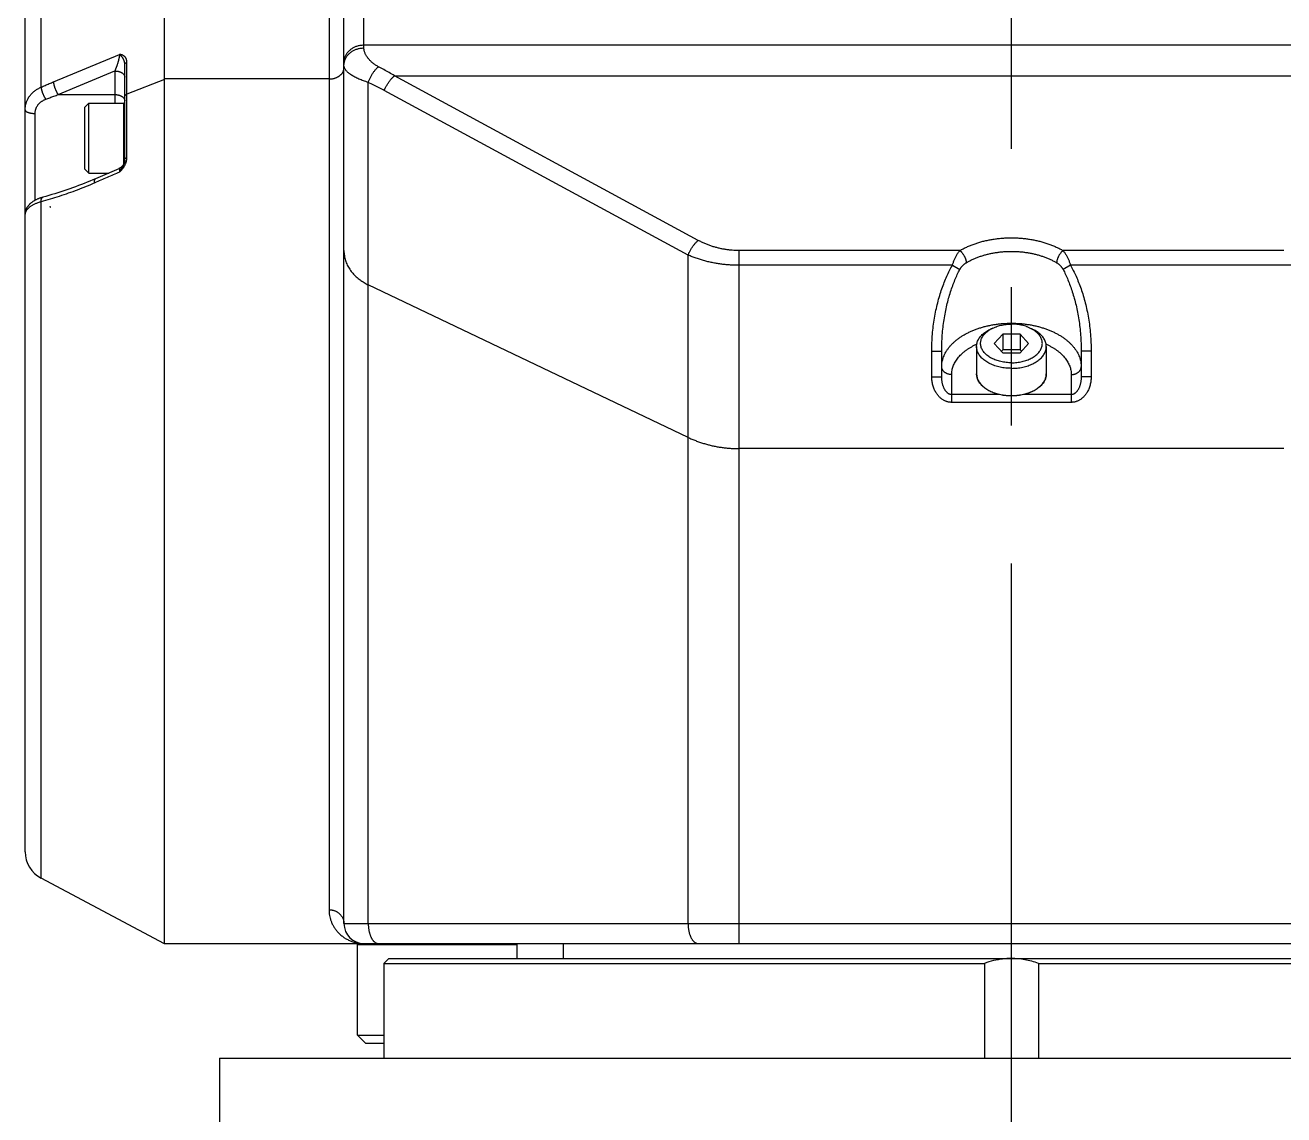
# Model space of a CAD drawing. Extents: x 0 to 3364, y 0 to 2376.
# Drawn here: x 2313.3 to 2439.7, y 1121.1 to 1230.5 of the extents above; entities that cross this region are included whole.
import ezdxf

# ---------------------------------------------------------------- set-up
doc = ezdxf.new("R2010")
doc.units = 0
doc.header["$LTSCALE"] = 185.02
doc.linetypes.add('CENTER', pattern=[0.6, 0.375, -0.075, 0.075, -0.075])
doc.layers.get('0').update_dxf_attribs({"linetype": 'CONTINUOUS'})
doc.layers.add('DEFAULT_1', color=7, linetype='CENTER')

msp = doc.modelspace()

# ---------------------------------------------------------------- linework, layer by layer
for p, q in [((2327.3439, 1138.2663), (2327.3439, 1318.3014)), ((2313.3439, 1147.5128), (2313.3439, 1309.0198)), ((2314.9355, 1224.2545), (2314.9355, 1294.8141)), ((2345.3439, 1140.3014), (2345.3439, 1240.3014)), ((2347.3439, 1228.1983), (2347.3439, 1240.3554)), ((2343.8439, 1239.198), (2343.8439, 1141.6995)), ((2347.3439, 1228.5001), (2477.3439, 1228.5001)), ((2316.1835, 1224.7928), (2322.8134, 1227.5522)), ((2323.5562, 1217.2084), (2323.5562, 1226.7798)), ((2316.653, 1223.5186), (2322.3439, 1225.8872)), ((2322.3439, 1225.8872), (2322.3439, 1222.6457)), ((2323.3439, 1216.9954), (2323.3439, 1226.5199)), ((2327.3439, 1225.0475), (2323.5562, 1223.566)), ((2343.8439, 1225.0827), (2327.3439, 1225.0827)), ((2347.7837, 1140.3014), (2347.7837, 1224.7435)), ((2380.9074, 1208.8872), (2350.4176, 1225.4104)), ((2350.4176, 1225.4104), (2474.2702, 1225.4104)), ((2316.653, 1223.5186), (2322.3439, 1223.5186)), ((2379.8833, 1207.4073), (2349.3936, 1223.9305)), ((2319.3439, 1222.2457), (2319.7439, 1222.6457)), ((2319.3439, 1216.0457), (2319.3439, 1222.2457)), ((2319.7439, 1215.6457), (2319.7439, 1222.6457)), ((2319.7439, 1222.6457), (2323.2439, 1222.6457)), ((2323.2439, 1216.5621), (2323.2439, 1222.6457)), ((2314.3439, 1212.909), (2314.3439, 1221.6239)), ((2319.3439, 1216.0457), (2319.7439, 1215.6457)), ((2319.7439, 1215.6457), (2321.7365, 1215.6457)), ((2322.7407, 1216.0799), (2320.3968, 1215.0658)), ((2314.9355, 1144.8639), (2314.9355, 1212.7562)), ((2315.8439, 1212.2142), (2315.8439, 1212.2852)), ((2315.8944, 1212.2315), (2315.8439, 1212.2315)), ((2407.162, 1207.8614), (2385.0037, 1207.8614)), ((2385.0037, 1138.3014), (2385.0037, 1207.8614)), ((2439.6841, 1207.8614), (2417.5259, 1207.8614)), ((2379.8833, 1140.3014), (2379.8833, 1207.4073)), ((2406.4205, 1206.3815), (2385.0038, 1206.3815)), ((2406.4205, 1206.3815), (2407.1609, 1205.9617)), ((2418.2674, 1206.3815), (2417.527, 1205.9617)), ((2439.6841, 1206.3815), (2418.2674, 1206.3815)), ((2379.8833, 1189.1096), (2347.7837, 1204.4177)), ((2410.4839, 1200.0869), (2410.2439, 1199.9744)), ((2411.4839, 1199.4681), (2410.6239, 1198.5376)), ((2413.2039, 1199.4681), (2411.4839, 1199.4681)), ((2411.4839, 1199.4681), (2411.4839, 1197.9064)), ((2414.0639, 1198.5376), (2413.2039, 1199.4681)), ((2413.2039, 1199.4681), (2413.2039, 1197.9064)), ((2414.2039, 1200.0869), (2414.4439, 1199.9744)), ((2404.3439, 1197.7741), (2405.3439, 1197.7741)), ((2404.3439, 1195.1844), (2404.3439, 1197.7741)), ((2405.3439, 1195.1844), (2405.3439, 1197.7741)), ((2408.8439, 1198.2253), (2408.8439, 1195.4922)), ((2410.6239, 1198.5376), (2411.4839, 1197.6071)), ((2411.4839, 1197.9064), (2411.3456, 1197.7568)), ((2413.2039, 1197.9064), (2411.4839, 1197.9064)), ((2413.2039, 1197.6071), (2414.0639, 1198.5376)), ((2413.3423, 1197.7568), (2413.2039, 1197.9064)), ((2415.8439, 1198.2253), (2415.8439, 1195.4922)), ((2420.3439, 1197.7741), (2419.3439, 1197.7741)), ((2419.3439, 1197.7741), (2419.3439, 1195.1844)), ((2420.3439, 1197.7741), (2420.3439, 1195.1844)), ((2411.4839, 1197.6071), (2413.2039, 1197.6071)), ((2404.3439, 1195.1844), (2405.3439, 1195.1844)), ((2406.3439, 1192.6231), (2406.3439, 1195.4141)), ((2418.3439, 1195.4141), (2418.3439, 1192.6231)), ((2420.3439, 1195.1844), (2419.3439, 1195.1844)), ((2411.1393, 1193.404), (2406.3439, 1193.404)), ((2418.3439, 1193.404), (2413.5486, 1193.404)), ((2418.3439, 1192.6231), (2406.3439, 1192.6231)), ((2439.6841, 1187.9813), (2385.0037, 1187.9813)), ((2327.3439, 1138.2663), (2314.9355, 1144.8639)), ((2345.3439, 1140.3014), (2479.3439, 1140.3014)), ((2327.3439, 1138.3014), (2497.3439, 1138.3014)), ((2346.7147, 1138.2014), (2346.8147, 1138.3014)), ((2346.7147, 1138.2014), (2362.7147, 1138.2014)), ((2346.7147, 1129.1014), (2346.7147, 1138.2014)), ((2362.7147, 1138.2014), (2362.6147, 1138.3014)), ((2362.7147, 1136.8014), (2362.7147, 1138.2014)), ((2367.3439, 1138.3014), (2367.3439, 1136.8014)), ((2349.8442, 1136.8014), (2349.3439, 1136.3011)), ((2349.3439, 1136.3011), (2409.6389, 1136.3011)), ((2349.3439, 1136.3011), (2349.3439, 1126.8014)), ((2349.8443, 1136.8014), (2474.8438, 1136.8014)), ((2409.6389, 1136.3011), (2409.6389, 1126.8014)), ((2415.0489, 1136.3011), (2454.8482, 1136.3011)), ((2415.0489, 1136.3011), (2415.0489, 1126.8014)), ((2346.7147, 1129.1014), (2349.3439, 1129.1014)), ((2347.5147, 1128.3014), (2346.7147, 1129.1014)), ((2347.5147, 1128.3014), (2349.3439, 1128.3014)), ((2332.8439, 1126.8014), (2332.8439, 1110.1014)), ((2332.8441, 1126.8014), (2491.8438, 1126.8014))]:
    msp.add_line(p, q)
for points in [[(2323.3389, 1216.8979), (2323.3385, 1216.8934), (2323.3354, 1216.8673), (2323.3316, 1216.8414), (2323.3272, 1216.8156), (2323.3221, 1216.7899), (2323.3163, 1216.7643), (2323.3098, 1216.7389), (2323.3027, 1216.7137), (2323.295, 1216.6887), (2323.2865, 1216.6639), (2323.2775, 1216.6393), (2323.2677, 1216.615), (2323.2574, 1216.5909), (2323.2464, 1216.5671), (2323.2348, 1216.5436), (2323.2226, 1216.5204), (2323.2098, 1216.4976), (2323.1964, 1216.4751), (2323.1824, 1216.4529), (2323.1679, 1216.4311), (2323.1527, 1216.4097), (2323.137, 1216.3887), (2323.1208, 1216.3682), (2323.104, 1216.348), (2323.0868, 1216.3283), (2323.069, 1216.3091), (2323.0507, 1216.2904), (2323.0319, 1216.2721), (2323.0126, 1216.2543), (2322.9929, 1216.237), (2322.9728, 1216.2203), (2322.9522, 1216.2041), (2322.9312, 1216.1884), (2322.9098, 1216.1733), (2322.888, 1216.1588), (2322.8658, 1216.1448), (2322.8433, 1216.1314), (2322.8204, 1216.1186), (2322.7972, 1216.1065), (2322.7737, 1216.0949), (2322.7499, 1216.0839), (2322.7407, 1216.0799)], [(2320.3968, 1215.0658), (2320.1312, 1214.9519), (2319.8492, 1214.8335), (2319.5649, 1214.7168), (2319.278, 1214.6016), (2318.9889, 1214.4882), (2318.6981, 1214.3768), (2318.4055, 1214.2674), (2318.1112, 1214.16), (2317.8158, 1214.0548), (2317.5193, 1213.9519), (2317.2216, 1213.8513), (2316.9235, 1213.7533), (2316.6248, 1213.6577), (2316.3256, 1213.5646), (2316.0265, 1213.4743), (2315.7277, 1213.3867), (2315.429, 1213.3018), (2315.1057, 1213.2128)], [(2315.1057, 1213.2128), (2315.0532, 1213.1977), (2314.9999, 1213.1816), (2314.9459, 1213.1645), (2314.8914, 1213.1463), (2314.8367, 1213.1272), (2314.7819, 1213.1072), (2314.727, 1213.0861), (2314.6725, 1213.0643), (2314.6182, 1213.0415), (2314.5644, 1213.0178), (2314.5112, 1212.9934), (2314.4588, 1212.9683), (2314.4072, 1212.9424), (2314.3566, 1212.9159), (2314.3071, 1212.8888), (2314.2587, 1212.8611), (2314.2116, 1212.833), (2314.1659, 1212.8044), (2314.1214, 1212.7755), (2314.0786, 1212.7463), (2314.0371, 1212.7169), (2313.9972, 1212.6873), (2313.959, 1212.6576), (2313.9225, 1212.6281), (2313.8877, 1212.5987), (2313.8543, 1212.5692), (2313.8224, 1212.5399), (2313.792, 1212.5105), (2313.7627, 1212.4811), (2313.7345, 1212.4515), (2313.7075, 1212.4218), (2313.6814, 1212.3917), (2313.6562, 1212.3612), (2313.6319, 1212.3304), (2313.6086, 1212.2992), (2313.586, 1212.2675), (2313.5644, 1212.2354), (2313.5437, 1212.2029), (2313.524, 1212.1701), (2313.5052, 1212.137), (2313.4876, 1212.1037), (2313.4709, 1212.0702), (2313.4554, 1212.0365), (2313.4409, 1212.0029), (2313.4275, 1211.9694), (2313.4152, 1211.9359), (2313.404, 1211.9025), (2313.3938, 1211.8693), (2313.3846, 1211.8362), (2313.3764, 1211.8032), (2313.3692, 1211.7701), (2313.3628, 1211.7372), (2313.3574, 1211.7041), (2313.3529, 1211.671), (2313.3493, 1211.6379), (2313.3466, 1211.6046), (2313.3449, 1211.5711), (2313.344, 1211.5374), (2313.3439, 1211.5239)]]:
    msp.add_lwpolyline(points)
for centre, radius, start, end in [((2323.2439, 1222.5457), 0.1, 0, 90), ((2316.3439, 1147.5128), 3, 180, 242), ((2347.3439, 1140.3014), 2, 180, 270)]:
    msp.add_arc(centre, radius, start, end)
for points, start_tangent, end_tangent in [([(2345.3439, 1226.7113), (2345.3501, 1226.8516), (2345.3686, 1226.9911), (2345.3992, 1227.1289), (2345.4418, 1227.2641), (2345.4962, 1227.3958), (2345.5619, 1227.5234), (2345.6387, 1227.6459), (2345.7259, 1227.7627), (2345.8231, 1227.873), (2345.9297, 1227.9762), (2346.045, 1228.0715), (2346.1684, 1228.1585), (2346.2989, 1228.2365), (2346.436, 1228.3052), (2346.5786, 1228.364), (2346.7259, 1228.4126), (2346.8771, 1228.4507), (2347.0311, 1228.4781), (2347.187, 1228.4946), (2347.3439, 1228.5001)], (0, 1), (1, 0)), ([(2345.3439, 1226.4397), (2345.3501, 1226.5776), (2345.3686, 1226.7148), (2345.3992, 1226.8502), (2345.4418, 1226.9831), (2345.4962, 1227.1127), (2345.5619, 1227.2381), (2345.6387, 1227.3586), (2345.7259, 1227.4734), (2345.8231, 1227.5818), (2345.9297, 1227.6832), (2346.045, 1227.777), (2346.1684, 1227.8625), (2346.2989, 1227.9392), (2346.436, 1228.0067), (2346.5786, 1228.0645), (2346.7259, 1228.1123), (2346.8771, 1228.1497), (2347.0311, 1228.1767), (2347.187, 1228.1929), (2347.3439, 1228.1983)], (0, 1), (1, 0)), ([(2348.8078, 1226.3137), (2348.6598, 1226.3958), (2348.5162, 1226.4847), (2348.378, 1226.5801), (2348.2458, 1226.6813), (2348.1202, 1226.7878), (2348.002, 1226.8987), (2347.892, 1227.0135), (2347.7907, 1227.1312), (2347.6987, 1227.251), (2347.6166, 1227.3721), (2347.5449, 1227.4938), (2347.4837, 1227.6153), (2347.4335, 1227.736), (2347.3943, 1227.8552), (2347.3663, 1227.9723), (2347.3495, 1228.0868), (2347.3439, 1228.1983)], (-0.88629913, 0.46311322), (-0.00000254, 1)), ([(2322.8134, 1227.5522), (2322.8109, 1227.5093), (2322.8066, 1227.4623), (2322.8006, 1227.4113), (2322.7928, 1227.3565), (2322.7833, 1227.2981), (2322.772, 1227.2365), (2322.759, 1227.1716), (2322.7443, 1227.1036), (2322.7277, 1227.0325), (2322.7095, 1226.9584), (2322.6894, 1226.8817), (2322.6677, 1226.8027), (2322.6444, 1226.7216), (2322.6195, 1226.6387), (2322.5931, 1226.5545), (2322.5653, 1226.4693), (2322.5362, 1226.3836), (2322.506, 1226.2978), (2322.4748, 1226.2126), (2322.4429, 1226.1284), (2322.4103, 1226.0457), (2322.3772, 1225.9651), (2322.3439, 1225.8872)], (-0.04177742, -0.99912694), (-0.39910175, -0.91690664)), ([(2323.5562, 1226.7798), (2323.5522, 1226.8663), (2323.5404, 1226.9495), (2323.5207, 1227.0289), (2323.4934, 1227.1039), (2323.4585, 1227.1742), (2323.4162, 1227.2395), (2323.3676, 1227.2986), (2323.3155, 1227.3494), (2323.2646, 1227.3901), (2323.2163, 1227.4225), (2323.1709, 1227.4483), (2323.1287, 1227.4691), (2323.089, 1227.486), (2323.0524, 1227.4996), (2323.0186, 1227.5107), (2322.987, 1227.5198), (2322.9577, 1227.5273), (2322.9308, 1227.5333), (2322.906, 1227.5383), (2322.8825, 1227.5425), (2322.8597, 1227.5461), (2322.8369, 1227.5493), (2322.8134, 1227.5522)], (-0.00000279, 1), (-0.99388782, 0.11039478)), ([(2323.3439, 1226.5199), (2323.3411, 1226.6041), (2323.3327, 1226.6872), (2323.3186, 1226.7688), (2323.2991, 1226.8488), (2323.2742, 1226.9269), (2323.244, 1227.003), (2323.2093, 1227.0761), (2323.172, 1227.1434), (2323.1357, 1227.2013), (2323.1012, 1227.251), (2323.0688, 1227.294), (2323.0386, 1227.3314), (2323.0102, 1227.3645), (2322.9841, 1227.3934), (2322.96, 1227.419), (2322.9374, 1227.4418), (2322.9165, 1227.4623), (2322.8973, 1227.4804), (2322.8795, 1227.4966), (2322.8628, 1227.5114), (2322.8465, 1227.5253), (2322.8302, 1227.5388), (2322.8134, 1227.5522)], (-0.0000012, 1), (-0.78864945, 0.6148431)), ([(2323.3439, 1226.5199), (2323.3463, 1226.5517), (2323.3533, 1226.5831), (2323.3648, 1226.6138), (2323.3808, 1226.6434), (2323.4011, 1226.6715), (2323.4253, 1226.6979), (2323.4533, 1226.7221), (2323.4847, 1226.744), (2323.5191, 1226.7633), (2323.5562, 1226.7798)], (0, 1), (0.93129495, 0.36426599)), ([(2322.3439, 1225.8872), (2322.4265, 1225.885), (2322.5085, 1225.8786), (2322.5894, 1225.868), (2322.6686, 1225.8533), (2322.7456, 1225.8345), (2322.8199, 1225.8119), (2322.8909, 1225.7854), (2322.9582, 1225.7554), (2323.0212, 1225.7221), (2323.0797, 1225.6856), (2323.1331, 1225.6462), (2323.1811, 1225.6041), (2323.2234, 1225.5598), (2323.2597, 1225.5134), (2323.2898, 1225.4653), (2323.3133, 1225.4158), (2323.3303, 1225.3653), (2323.3405, 1225.3141), (2323.3439, 1225.2625)], (1, 0), (0, -1)), ([(2343.8439, 1225.0827), (2343.9463, 1225.0852), (2344.0482, 1225.0929), (2344.1491, 1225.1057), (2344.2486, 1225.1236), (2344.3463, 1225.1464), (2344.4415, 1225.174), (2344.534, 1225.2064), (2344.6233, 1225.2433), (2344.709, 1225.2846), (2344.7906, 1225.3301), (2344.8678, 1225.3797), (2344.9402, 1225.4329), (2345.0075, 1225.4897), (2345.0694, 1225.5498), (2345.1256, 1225.6128), (2345.1758, 1225.6784), (2345.2198, 1225.7465), (2345.2573, 1225.8166), (2345.2883, 1225.8884), (2345.3126, 1225.9616), (2345.33, 1226.0358), (2345.3404, 1226.1108), (2345.3439, 1226.1861)], (1, 0), (0, 1)), ([(2347.7837, 1224.7435), (2347.537, 1224.8174), (2347.2978, 1224.8974), (2347.0674, 1224.9833), (2346.847, 1225.0744), (2346.6377, 1225.1702), (2346.4408, 1225.27), (2346.2573, 1225.3733), (2346.0885, 1225.4792), (2345.9352, 1225.5871), (2345.7984, 1225.6961), (2345.6788, 1225.8056), (2345.5769, 1225.9149), (2345.4932, 1226.0235), (2345.4279, 1226.1308), (2345.3812, 1226.2362), (2345.3532, 1226.3393), (2345.3439, 1226.4397)], (-0.96242068, 0.27156293), (-0.00000183, 1)), ([(2347.7837, 1224.7435), (2347.8368, 1224.8874), (2347.8956, 1225.0305), (2347.96, 1225.1718), (2348.0295, 1225.3105), (2348.1037, 1225.4458), (2348.1821, 1225.5769), (2348.2643, 1225.7029), (2348.3498, 1225.8232), (2348.438, 1225.9369), (2348.5285, 1226.0435), (2348.6207, 1226.1422), (2348.714, 1226.2325), (2348.8078, 1226.3137)], (0.32779927, 0.94474739), (0.77489334, 0.63209201)), ([(2350.4176, 1225.4104), (2349.8918, 1225.7197), (2349.3551, 1226.0208), (2348.8078, 1226.3137)], (-0.85668277, 0.5158436), (-0.88630058, 0.46311044)), ([(2313.3439, 1221.9779), (2313.3495, 1222.1439), (2313.3659, 1222.3073), (2313.3932, 1222.4677), (2313.4311, 1222.6246), (2313.4795, 1222.7775), (2313.5381, 1222.9261), (2313.6068, 1223.0701), (2313.6852, 1223.209), (2313.7732, 1223.3426), (2313.8703, 1223.4705), (2313.9764, 1223.5924), (2314.0911, 1223.708), (2314.214, 1223.817), (2314.3446, 1223.9192), (2314.4826, 1224.0143), (2314.6274, 1224.102), (2314.7786, 1224.1821), (2314.9355, 1224.2545)], (0.00000085, 1), (0.91928412, 0.3935946)), ([(2314.9355, 1224.2545), (2315.3513, 1224.438), (2315.7673, 1224.6175), (2316.1835, 1224.7928)], (0.91305853, 0.40782854), (0.92323014, 0.38424747)), ([(2314.9355, 1224.2545), (2314.9426, 1224.1973), (2314.9529, 1224.1358), (2314.9665, 1224.0706), (2314.9832, 1224.0021), (2315.0029, 1223.9307), (2315.0255, 1223.857), (2315.0507, 1223.7815), (2315.0786, 1223.7048), (2315.1087, 1223.6273), (2315.1409, 1223.5497), (2315.175, 1223.4725), (2315.2108, 1223.3962), (2315.248, 1223.3214), (2315.2862, 1223.2486), (2315.3253, 1223.1784), (2315.365, 1223.1112), (2315.405, 1223.0475)], (0.09748145, -0.99523734), (0.54380325, -0.83921274)), ([(2316.1835, 1224.7928), (2316.1876, 1224.7348), (2316.1949, 1224.6726), (2316.2055, 1224.6066), (2316.2192, 1224.5374), (2316.2359, 1224.4655), (2316.2556, 1224.3913), (2316.2781, 1224.3153), (2316.3032, 1224.2382), (2316.3308, 1224.1603), (2316.3606, 1224.0824), (2316.3925, 1224.0048), (2316.4262, 1223.9283), (2316.4615, 1223.8532), (2316.4982, 1223.7802), (2316.5359, 1223.7098), (2316.5745, 1223.6424), (2316.6136, 1223.5785), (2316.653, 1223.5186)], (0.04325807, -0.99906393), (0.5637587, -0.82593955)), ([(2349.3936, 1223.9305), (2348.8677, 1224.2089), (2348.331, 1224.4799), (2347.7837, 1224.7435)], (-0.87919605, 0.47646019), (-0.90492994, 0.42556057)), ([(2349.3936, 1223.9305), (2349.4544, 1224.0746), (2349.5214, 1224.2178), (2349.594, 1224.3592), (2349.6718, 1224.4979), (2349.7544, 1224.6329), (2349.8411, 1224.7636), (2349.9315, 1224.8889), (2350.025, 1225.0082), (2350.121, 1225.1207), (2350.2188, 1225.2257), (2350.3179, 1225.3224), (2350.4176, 1225.4104)], (0.37126281, 0.92852783), (0.76760589, 0.64092215)), ([(2314.3439, 1221.6239), (2314.3476, 1221.7301), (2314.3586, 1221.8343), (2314.3768, 1221.9363), (2314.4021, 1222.0357), (2314.4343, 1222.1322), (2314.4734, 1222.2258), (2314.5192, 1222.3161), (2314.5715, 1222.4029), (2314.6301, 1222.4862), (2314.6949, 1222.5657), (2314.7656, 1222.6412), (2314.842, 1222.7126), (2314.924, 1222.7798), (2315.0111, 1222.8427), (2315.103, 1222.9009), (2315.1996, 1222.9546), (2315.3004, 1223.0035), (2315.405, 1223.0475)], (0.00000438, 1), (0.93139252, 0.36401646)), ([(2315.405, 1223.0475), (2315.8207, 1223.2082), (2316.2368, 1223.3652), (2316.653, 1223.5186)], (0.93139292, 0.36401542), (0.93963104, 0.34218929)), ([(2322.3439, 1223.5186), (2322.4265, 1223.5165), (2322.5085, 1223.5101), (2322.5894, 1223.4995), (2322.6686, 1223.4847), (2322.7456, 1223.466), (2322.8199, 1223.4433), (2322.8909, 1223.4169), (2322.9582, 1223.3869), (2323.0212, 1223.3535), (2323.0797, 1223.317), (2323.1331, 1223.2776), (2323.1811, 1223.2356), (2323.2234, 1223.1912), (2323.2597, 1223.1448), (2323.2898, 1223.0967), (2323.3133, 1223.0472), (2323.3303, 1222.9967), (2323.3405, 1222.9455), (2323.3439, 1222.8939)], (1, 0), (0, -1)), ([(2323.3439, 1223.3062), (2323.3459, 1223.3351), (2323.3517, 1223.3637), (2323.3612, 1223.3918), (2323.3745, 1223.419), (2323.3914, 1223.4451), (2323.4116, 1223.4699), (2323.4351, 1223.4932), (2323.4616, 1223.5146), (2323.4907, 1223.534), (2323.5224, 1223.5512), (2323.5562, 1223.566)], (0, 1), (0.93129509, 0.36426563)), ([(2313.3439, 1221.9779), (2313.3474, 1221.9487), (2313.3576, 1221.9196), (2313.3745, 1221.891), (2313.3981, 1221.8629), (2313.4282, 1221.8357), (2313.4645, 1221.8094), (2313.5068, 1221.7843), (2313.5548, 1221.7604), (2313.6082, 1221.7381), (2313.6667, 1221.7174), (2313.7297, 1221.6985), (2313.797, 1221.6815), (2313.868, 1221.6665), (2313.9423, 1221.6537), (2314.0192, 1221.643), (2314.0985, 1221.6347), (2314.1794, 1221.6287), (2314.2614, 1221.6251), (2314.3439, 1221.6239)], (0, -1), (1, -0.00000001)), ([(2322.8134, 1215.7344), (2322.837, 1215.7568), (2322.8594, 1215.7784), (2322.8813, 1215.7999), (2322.9035, 1215.8221), (2322.9266, 1215.8457), (2322.9513, 1215.8716), (2322.9782, 1215.9004), (2323.0078, 1215.9331), (2323.0398, 1215.9696), (2323.0742, 1216.0105), (2323.1114, 1216.0567), (2323.1516, 1216.1093), (2323.1949, 1216.1694), (2323.2409, 1216.2378), (2323.2897, 1216.3167), (2323.3397, 1216.4061), (2323.3878, 1216.5029), (2323.4316, 1216.604), (2323.4692, 1216.7061), (2323.5003, 1216.8083), (2323.5246, 1216.9101), (2323.5421, 1217.0111), (2323.5526, 1217.1107), (2323.5562, 1217.2084)], (0.7292197, 0.68427964), (-0.00000254, 1)), ([(2322.8134, 1215.7345), (2322.8302, 1215.7636), (2322.8462, 1215.7913), (2322.8619, 1215.8182), (2322.8777, 1215.8454), (2322.8943, 1215.8736), (2322.9119, 1215.9036), (2322.9311, 1215.9363), (2322.9523, 1215.9721), (2322.9751, 1216.0108), (2322.9997, 1216.0526), (2323.0262, 1216.0981), (2323.055, 1216.148), (2323.0859, 1216.2027), (2323.1188, 1216.2628), (2323.1536, 1216.3295), (2323.1893, 1216.4025), (2323.2237, 1216.4791), (2323.255, 1216.5569), (2323.2818, 1216.6339), (2323.304, 1216.7094), (2323.3214, 1216.7835), (2323.3339, 1216.8561), (2323.3389, 1216.8979)], (0.49916186, 0.86650877), (0.09995025, 0.99499244)), ([(2323.3389, 1216.8979), (2323.3414, 1216.9268), (2323.3439, 1216.9954)], (0.09995025, 0.99499244), (-0.00000021, 1)), ([(2323.3439, 1216.9954), (2323.3463, 1217.0215), (2323.3533, 1217.0472), (2323.3648, 1217.0724), (2323.3808, 1217.0966), (2323.4011, 1217.1197), (2323.4253, 1217.1413), (2323.4533, 1217.1612), (2323.4847, 1217.1792), (2323.5191, 1217.195), (2323.5562, 1217.2084)], (-0.00000056, 1), (0.95223216, 0.30537505)), ([(2322.8134, 1215.7344), (2321.5585, 1215.1888), (2320.3248, 1214.6517)], (-0.91716938, -0.39849758), (-0.91675722, -0.39944487)), ([(2322.7407, 1216.0799), (2322.7419, 1216.0804), (2322.7587, 1216.0851), (2322.7737, 1216.0847), (2322.7868, 1216.0793), (2322.7982, 1216.069), (2322.8077, 1216.054), (2322.8153, 1216.0344), (2322.8211, 1216.0106), (2322.8252, 1215.9827), (2322.8275, 1215.9508), (2322.8281, 1215.9149), (2322.827, 1215.8752), (2322.8241, 1215.8318), (2322.8196, 1215.7849), (2322.8134, 1215.7344)], (0.91806575, 0.39642816), (-0.13410128, -0.99096763)), ([(2320.3248, 1214.6517), (2319.4577, 1214.2861), (2318.572, 1213.9375), (2317.6715, 1213.6079), (2316.7601, 1213.2994), (2315.8447, 1213.0145), (2314.9355, 1212.7562)], (-0.91675716, -0.39944501), (-0.96531924, -0.26107233)), ([(2320.3248, 1214.6517), (2320.3163, 1214.7143), (2320.3111, 1214.773), (2320.3092, 1214.8275), (2320.3106, 1214.8772), (2320.3154, 1214.922), (2320.3235, 1214.9614), (2320.3348, 1214.9952), (2320.3492, 1215.0232), (2320.3668, 1215.0451), (2320.3872, 1215.0609), (2320.3968, 1215.0658)], (-0.15540366, 0.98785105), (0.91772754, 0.39721047)), ([(2314.9355, 1212.7562), (2314.9395, 1212.8244), (2314.9467, 1212.8886), (2314.9572, 1212.9484), (2314.9708, 1213.0033), (2314.9875, 1213.0529), (2315.0072, 1213.0969), (2315.0296, 1213.135), (2315.0547, 1213.1669), (2315.0823, 1213.1923), (2315.1121, 1213.2112), (2315.1434, 1213.2232)], (0.03278626, 0.99946239), (0.96515901, 0.26166406)), ([(2314.9355, 1212.7562), (2314.7782, 1212.7091), (2314.6267, 1212.6575), (2314.4816, 1212.6018), (2314.3434, 1212.5423), (2314.2125, 1212.4795), (2314.0895, 1212.4137), (2313.9748, 1212.3452), (2313.8687, 1212.2746), (2313.7715, 1212.202), (2313.6837, 1212.1279), (2313.6054, 1212.0528), (2313.537, 1211.9769), (2313.4786, 1211.9005), (2313.4305, 1211.8241), (2313.3928, 1211.7479), (2313.3657, 1211.6723), (2313.3494, 1211.5975), (2313.3439, 1211.5239)], (-0.96288672, -0.26990583), (-0.00000667, -1)), ([(2315.8944, 1212.2315), (2315.8691, 1212.2583), (2315.8439, 1212.2852)], (-0.68626855, 0.72734825), (-0.68421447, 0.72928085)), ([(2315.8439, 1212.2142), (2315.8608, 1212.22), (2315.8776, 1212.2257), (2315.8944, 1212.2315)], (0.94637358, 0.32307437), (0.94598139, 0.32422094)), ([(2407.162, 1207.8614), (2407.499, 1208.0442), (2407.8509, 1208.2148), (2408.2166, 1208.3725), (2408.5943, 1208.5166), (2408.9828, 1208.6465), (2409.381, 1208.7621), (2409.788, 1208.8629), (2410.2025, 1208.9487), (2410.6232, 1209.0193), (2411.049, 1209.0744), (2411.4785, 1209.1139), (2411.9106, 1209.1376), (2412.3439, 1209.1455), (2412.7773, 1209.1376), (2413.2093, 1209.1139), (2413.6389, 1209.0744), (2414.0646, 1209.0193), (2414.4854, 1208.9487), (2414.8999, 1208.8629), (2415.3068, 1208.7621), (2415.705, 1208.6465), (2416.0935, 1208.5166), (2416.4713, 1208.3725), (2416.8369, 1208.2148), (2417.1889, 1208.0442), (2417.5259, 1207.8614)], (0.86763349, 0.49720431), (0.86763349, -0.49720431)), ([(2345.3439, 1207.8536), (2345.3536, 1207.6051), (2345.3825, 1207.3581), (2345.4302, 1207.1139), (2345.4962, 1206.8739), (2345.5799, 1206.6392), (2345.6804, 1206.4111), (2345.7966, 1206.1905), (2345.9275, 1205.9783), (2346.0718, 1205.7753), (2346.2284, 1205.5821), (2346.396, 1205.399), (2346.5734, 1205.2266), (2346.7595, 1205.0648), (2346.9532, 1204.9139), (2347.1533, 1204.7739), (2347.359, 1204.6446), (2347.5694, 1204.5259), (2347.7837, 1204.4177)], (0, -1), (0.90261328, -0.4304524)), ([(2379.8833, 1207.4073), (2379.9442, 1207.5514), (2380.0111, 1207.6946), (2380.0838, 1207.836), (2380.1616, 1207.9746), (2380.2442, 1208.1097), (2380.3309, 1208.2404), (2380.4213, 1208.3657), (2380.5148, 1208.485), (2380.6107, 1208.5975), (2380.7086, 1208.7025), (2380.8077, 1208.7992), (2380.9074, 1208.8872)], (0.37126281, 0.92852783), (0.76760589, 0.64092215)), ([(2385.0037, 1207.8614), (2384.6606, 1207.8681), (2384.3155, 1207.8884), (2383.9693, 1207.9225), (2383.6229, 1207.9706), (2383.277, 1208.0328), (2382.9319, 1208.1095), (2382.5876, 1208.201), (2382.2451, 1208.3075), (2381.9052, 1208.4291), (2381.5685, 1208.5661), (2381.2357, 1208.7187), (2380.9074, 1208.8872)], (-1, 0.00000165), (-0.87919671, 0.47645896)), ([(2406.4205, 1206.3815), (2406.464, 1206.5271), (2406.5121, 1206.6728), (2406.565, 1206.8179), (2406.6228, 1206.9616), (2406.6853, 1207.1033), (2406.7527, 1207.242), (2406.825, 1207.3769), (2406.9022, 1207.5072), (2406.9842, 1207.6321), (2407.0709, 1207.7505), (2407.162, 1207.8614)], (0.27275122, 0.9620846), (0.65748225, 0.75347004)), ([(2407.162, 1207.8614), (2407.2236, 1207.8094), (2407.2847, 1207.7512), (2407.3446, 1207.6872), (2407.4029, 1207.6182), (2407.4591, 1207.5446), (2407.5125, 1207.4673), (2407.5627, 1207.3867), (2407.6094, 1207.3038), (2407.652, 1207.2193), (2407.6901, 1207.1338), (2407.7235, 1207.0483), (2407.7518, 1206.9634), (2407.7747, 1206.8799), (2407.7921, 1206.7986), (2407.8038, 1206.7203), (2407.8097, 1206.6455)], (0.7848344, -0.61970554), (0.04074483, -0.99916958)), ([(2417.5259, 1207.8614), (2417.4643, 1207.8094), (2417.4032, 1207.7512), (2417.3433, 1207.6872), (2417.285, 1207.6182), (2417.2288, 1207.5446), (2417.1754, 1207.4673), (2417.1251, 1207.3867), (2417.0785, 1207.3038), (2417.0359, 1207.2193), (2416.9978, 1207.1338), (2416.9644, 1207.0483), (2416.9361, 1206.9634), (2416.9132, 1206.8799), (2416.8958, 1206.7986), (2416.8841, 1206.7203), (2416.8782, 1206.6455)], (-0.78483439, -0.61970556), (-0.04074486, -0.99916958)), ([(2417.5259, 1207.8614), (2417.617, 1207.7505), (2417.7037, 1207.6321), (2417.7857, 1207.5073), (2417.8629, 1207.3769), (2417.9352, 1207.242), (2418.0026, 1207.1033), (2418.0651, 1206.9616), (2418.1228, 1206.8179), (2418.1758, 1206.6728), (2418.2239, 1206.5271), (2418.2674, 1206.3815)], (0.65748248, -0.75346984), (0.2727514, -0.96208455)), ([(2385.0038, 1206.3815), (2384.5748, 1206.3882), (2384.1434, 1206.4085), (2383.7107, 1206.4426), (2383.2777, 1206.4907), (2382.8453, 1206.553), (2382.4139, 1206.6297), (2381.9836, 1206.7211), (2381.5554, 1206.8276), (2381.1305, 1206.9492), (2380.7097, 1207.0862), (2380.2937, 1207.2388), (2379.8833, 1207.4073)], (-1, 0.00000206), (-0.91748699, 0.39776579)), ([(2407.1609, 1205.9617), (2407.199, 1206.0307), (2407.2411, 1206.0995), (2407.2874, 1206.1677), (2407.3379, 1206.2349), (2407.3926, 1206.3008), (2407.4516, 1206.365), (2407.5149, 1206.427), (2407.5824, 1206.4865), (2407.6541, 1206.543), (2407.73, 1206.5962), (2407.8097, 1206.6455)], (0.46249166, 0.88662363), (0.86538637, 0.5011052)), ([(2407.8097, 1206.6455), (2408.1046, 1206.8071), (2408.4126, 1206.958), (2408.7325, 1207.0974), (2409.063, 1207.2248), (2409.403, 1207.3397), (2409.7514, 1207.4419), (2410.1075, 1207.531), (2410.4702, 1207.6069), (2410.8383, 1207.6693), (2411.2109, 1207.718), (2411.5867, 1207.7529), (2411.9648, 1207.7739), (2412.3439, 1207.7809), (2412.7231, 1207.7739), (2413.1012, 1207.7529), (2413.477, 1207.718), (2413.8495, 1207.6693), (2414.2177, 1207.6069), (2414.5804, 1207.531), (2414.9365, 1207.4419), (2415.2849, 1207.3397), (2415.6248, 1207.2248), (2415.9554, 1207.0974), (2416.2753, 1206.958), (2416.5833, 1206.8072), (2416.8782, 1206.6455)], (0.86538809, 0.50110223), (0.86538809, -0.50110223)), ([(2416.8782, 1206.6455), (2416.9579, 1206.5962), (2417.0337, 1206.543), (2417.1055, 1206.4865), (2417.173, 1206.427), (2417.2363, 1206.365), (2417.2953, 1206.3008), (2417.35, 1206.2349), (2417.4005, 1206.1677), (2417.4468, 1206.0995), (2417.4889, 1206.0307), (2417.527, 1205.9617)], (0.86538636, -0.50110522), (0.46249166, -0.88662363)), ([(2444.8046, 1207.4073), (2444.3942, 1207.2388), (2443.9782, 1207.0862), (2443.5574, 1206.9492), (2443.1325, 1206.8276), (2442.7043, 1206.7211), (2442.274, 1206.6297), (2441.8426, 1206.553), (2441.4102, 1206.4907), (2440.9772, 1206.4426), (2440.5445, 1206.4085), (2440.1131, 1206.3882), (2439.6841, 1206.3815)], (-0.917487, -0.39776577), (-1, -0.00000219)), ([(2404.3439, 1197.7741), (2404.3615, 1198.6209), (2404.4134, 1199.4573), (2404.4985, 1200.2794), (2404.6157, 1201.0833), (2404.763, 1201.8645), (2404.9382, 1202.6176), (2405.1385, 1203.3381), (2405.3613, 1204.0238), (2405.6037, 1204.6721), (2405.8627, 1205.2813), (2406.1356, 1205.8507), (2406.4205, 1206.3815)], (-0.00000017, 1), (0.49327403, 0.86987397)), ([(2405.3439, 1197.7741), (2405.3593, 1198.5796), (2405.4047, 1199.3752), (2405.4792, 1200.1572), (2405.5817, 1200.9219), (2405.7106, 1201.665), (2405.8639, 1202.3813), (2406.0392, 1203.0667), (2406.2341, 1203.7189), (2406.4462, 1204.3356), (2406.6728, 1204.9151), (2406.9116, 1205.4567), (2407.1609, 1205.9617)], (-0.00000004, 1), (0.46248573, 0.88662672)), ([(2417.527, 1205.9617), (2417.7763, 1205.4567), (2418.0151, 1204.915), (2418.2417, 1204.3356), (2418.4538, 1203.7189), (2418.6487, 1203.0667), (2418.824, 1202.3812), (2418.9773, 1201.6649), (2419.1062, 1200.9218), (2419.2087, 1200.1571), (2419.2832, 1199.3751), (2419.3286, 1198.5795), (2419.3439, 1197.7741)], (0.46248575, -0.88662671), (-0.00000009, -1)), ([(2418.2674, 1206.3815), (2418.5524, 1205.8506), (2418.8252, 1205.2812), (2419.0842, 1204.6721), (2419.3266, 1204.0237), (2419.5494, 1203.3381), (2419.7497, 1202.6175), (2419.9249, 1201.8645), (2420.0723, 1201.0832), (2420.1894, 1200.2793), (2420.2745, 1199.4572), (2420.3264, 1198.6208), (2420.3439, 1197.7741)], (0.49327405, -0.86987396), (-0.00000039, -1)), ([(2405.3439, 1196.195), (2405.3554, 1196.4447), (2405.3896, 1196.6935), (2405.4465, 1196.9407), (2405.5259, 1197.1855), (2405.6275, 1197.427), (2405.751, 1197.6645), (2405.8961, 1197.8972), (2406.0622, 1198.1244), (2406.2487, 1198.3453), (2406.4552, 1198.5592), (2406.6808, 1198.7653), (2406.925, 1198.9631), (2407.1868, 1199.1518), (2407.4654, 1199.3309), (2407.7599, 1199.4998), (2408.0694, 1199.6579), (2408.3928, 1199.8047), (2408.7292, 1199.9397), (2409.0773, 1200.0625), (2409.436, 1200.1727), (2409.8043, 1200.2699), (2410.1808, 1200.3539), (2410.5644, 1200.4242), (2410.9538, 1200.4808), (2411.3477, 1200.5234), (2411.7449, 1200.5518), (2412.1441, 1200.5661), (2412.5438, 1200.5661), (2412.943, 1200.5518), (2413.3402, 1200.5234), (2413.7341, 1200.4808), (2414.1235, 1200.4242), (2414.5071, 1200.3539), (2414.8836, 1200.2699), (2415.2519, 1200.1727), (2415.6106, 1200.0625), (2415.9587, 1199.9397), (2416.2951, 1199.8047), (2416.6185, 1199.6579), (2416.928, 1199.4998), (2417.2225, 1199.3309), (2417.5011, 1199.1518), (2417.7629, 1198.9631), (2418.0071, 1198.7653), (2418.2327, 1198.5592), (2418.4392, 1198.3453), (2418.6257, 1198.1244), (2418.7918, 1197.8972), (2418.9369, 1197.6645), (2419.0604, 1197.427), (2419.162, 1197.1854), (2419.2414, 1196.9407), (2419.2983, 1196.6935), (2419.3325, 1196.4447), (2419.3439, 1196.195)], (0, 1), (0, -1)), ([(2410.4838, 1200.0868), (2410.7939, 1200.2147), (2411.2837, 1200.3574), (2411.8056, 1200.4448), (2412.3439, 1200.4742)], (0.90548396, 0.42438049), (1, 0)), ([(2414.2041, 1200.0868), (2413.8939, 1200.2147), (2413.4042, 1200.3574), (2412.8823, 1200.4448), (2412.3439, 1200.4742)], (-0.90548396, 0.42438049), (-1, 0)), ([(2408.844, 1198.2253), (2408.8559, 1198.4058), (2408.951, 1198.762), (2409.1387, 1199.1036), (2409.4139, 1199.4211), (2409.7689, 1199.7061), (2410.1942, 1199.9507), (2410.2439, 1199.9744)], (0, 1), (0.90551561, 0.42431296)), ([(2412.3439, 1196.6011), (2411.8056, 1196.6305), (2411.2837, 1196.7179), (2410.7939, 1196.8605), (2410.3513, 1197.0541), (2409.9692, 1197.2928), (2409.6593, 1197.5693), (2409.4309, 1197.8753), (2409.291, 1198.2013), (2409.2439, 1198.5376), (2409.291, 1198.8739), (2409.4309, 1199.2), (2409.6593, 1199.5059), (2409.9692, 1199.7824), (2410.2168, 1199.9463)], (-1, 0), (0.86158303, 0.50761668)), ([(2410.2168, 1199.9463), (2410.2491, 1199.9651)], (0.86158303, 0.50761668), (0.86782736, 0.49686584)), ([(2410.2491, 1199.9651), (2410.3513, 1200.0211), (2410.4838, 1200.0868)], (0.86782736, 0.49686584), (0.90548396, 0.42438049)), ([(2412.3439, 1196.6011), (2412.8823, 1196.6305), (2413.4042, 1196.7179), (2413.8939, 1196.8605), (2414.3366, 1197.0541), (2414.7187, 1197.2928), (2415.0286, 1197.5693), (2415.257, 1197.8753), (2415.3968, 1198.2013), (2415.4439, 1198.5376), (2415.3968, 1198.8739), (2415.257, 1199.2), (2415.0286, 1199.5059), (2414.7187, 1199.7824), (2414.4711, 1199.9463)], (1, 0), (-0.86158303, 0.50761668)), ([(2414.4388, 1199.9651), (2414.3366, 1200.0211), (2414.2041, 1200.0868)], (-0.86782736, 0.49686584), (-0.90548396, 0.42438049)), ([(2414.4711, 1199.9463), (2414.4388, 1199.9651)], (-0.86158303, 0.50761668), (-0.86782736, 0.49686584)), ([(2415.8439, 1198.2253), (2415.832, 1198.4058), (2415.7368, 1198.762), (2415.5492, 1199.1036), (2415.274, 1199.4211), (2414.919, 1199.7061), (2414.4937, 1199.9507), (2414.4439, 1199.9744)], (0, 1), (-0.90551561, 0.42431296)), ([(2406.3439, 1195.4141), (2406.3537, 1195.6281), (2406.3831, 1195.8414), (2406.4318, 1196.0533), (2406.4999, 1196.2631), (2406.587, 1196.4701), (2406.6929, 1196.6737), (2406.8172, 1196.8732), (2406.9595, 1197.0679), (2407.1195, 1197.2572), (2407.2964, 1197.4406), (2407.4898, 1197.6173), (2407.6991, 1197.7868), (2407.9235, 1197.9486), (2408.1623, 1198.1021), (2408.4148, 1198.2468), (2408.6801, 1198.3823), (2408.867, 1198.4688)], (0, 1), (0.91390214, 0.40593458)), ([(2412.3439, 1196.0388), (2411.7679, 1196.0687), (2411.2075, 1196.1573), (2410.6781, 1196.3024), (2410.1942, 1196.4999), (2409.7689, 1196.7444), (2409.4139, 1197.0294), (2409.1387, 1197.347), (2408.951, 1197.6885), (2408.8559, 1198.0447), (2408.844, 1198.2253)], (-1, 0), (0, 1)), ([(2412.3439, 1196.0388), (2412.92, 1196.0687), (2413.4804, 1196.1573), (2414.0098, 1196.3024), (2414.4937, 1196.4999), (2414.919, 1196.7444), (2415.274, 1197.0294), (2415.5492, 1197.347), (2415.7368, 1197.6885), (2415.832, 1198.0447), (2415.8439, 1198.2253)], (1, 0), (0, 1)), ([(2415.8208, 1198.4688), (2416.0078, 1198.3823), (2416.2731, 1198.2468), (2416.5256, 1198.1021), (2416.7644, 1197.9486), (2416.9888, 1197.7868), (2417.1981, 1197.6173), (2417.3915, 1197.4406), (2417.5684, 1197.2572), (2417.7283, 1197.0679), (2417.8707, 1196.8732), (2417.995, 1196.6737), (2418.1009, 1196.4701), (2418.188, 1196.2631), (2418.2561, 1196.0533), (2418.3048, 1195.8414), (2418.3342, 1195.6281), (2418.3439, 1195.4141)], (0.91390213, -0.40593459), (0, -1)), ([(2406.3439, 1192.6231), (2406.2355, 1192.6269), (2406.1245, 1192.6386), (2406.0107, 1192.6589), (2405.8944, 1192.6887), (2405.7759, 1192.7286), (2405.6559, 1192.7795), (2405.5351, 1192.8419), (2405.4148, 1192.9163), (2405.2962, 1193.0027), (2405.1803, 1193.1013), (2405.0677, 1193.2124), (2404.9592, 1193.3363), (2404.8558, 1193.4732), (2404.7587, 1193.6228), (2404.6689, 1193.785), (2404.5876, 1193.9592), (2404.5162, 1194.1445), (2404.4559, 1194.3394), (2404.4078, 1194.5424), (2404.3727, 1194.752), (2404.3512, 1194.9665), (2404.3439, 1195.1844)], (-1, 0.00001801), (0.00000032, 1)), ([(2406.3439, 1195.4141), (2406.2517, 1195.4175), (2406.1602, 1195.4274), (2406.0703, 1195.444), (2405.9827, 1195.4669), (2405.8982, 1195.496), (2405.8175, 1195.5311), (2405.7413, 1195.5719), (2405.6702, 1195.6179), (2405.6049, 1195.6689), (2405.5459, 1195.7244), (2405.4937, 1195.7839), (2405.4488, 1195.847), (2405.4115, 1195.9129), (2405.3821, 1195.9813), (2405.361, 1196.0515), (2405.3482, 1196.123), (2405.3439, 1196.195)], (-1, 0), (0, 1)), ([(2406.3439, 1193.404), (2406.2897, 1193.4066), (2406.2342, 1193.4148), (2406.1773, 1193.4289), (2406.1192, 1193.4496), (2406.0599, 1193.4773), (2405.9999, 1193.5127), (2405.9395, 1193.5561), (2405.8794, 1193.6078), (2405.8201, 1193.6679), (2405.7621, 1193.7364), (2405.7058, 1193.8136), (2405.6516, 1193.8998), (2405.5999, 1193.9949), (2405.5513, 1194.0989), (2405.5064, 1194.2116), (2405.4658, 1194.3327), (2405.4301, 1194.4615), (2405.3999, 1194.597), (2405.3759, 1194.7381), (2405.3583, 1194.8838), (2405.3476, 1195.033), (2405.3439, 1195.1844)], (-1, 0.00001034), (0.00000019, 1)), ([(2412.3439, 1193.2683), (2411.7967, 1193.2955), (2411.2628, 1193.3764), (2410.755, 1193.5093), (2410.2858, 1193.6912), (2409.8669, 1193.9181), (2409.5091, 1194.1845), (2409.2218, 1194.4836), (2409.0127, 1194.8072), (2408.8862, 1195.1461), (2408.8439, 1195.4922)], (-1, 0), (0, 1)), ([(2408.8439, 1195.4922), (2408.887, 1195.1502), (2409.0152, 1194.8166), (2409.2255, 1194.4996), (2409.5124, 1194.2071), (2409.8689, 1193.9463), (2410.2864, 1193.7235), (2410.755, 1193.5441), (2411.2627, 1193.4128), (2411.7966, 1193.3327), (2412.3439, 1193.3058)], (0, -1), (1, 0)), ([(2415.8439, 1195.4922), (2415.8017, 1195.1463), (2415.6752, 1194.8073), (2415.466, 1194.4835), (2415.1784, 1194.1841), (2414.8203, 1193.9176), (2414.4011, 1193.6908), (2413.9319, 1193.509), (2413.4242, 1193.3762), (2412.8906, 1193.2954), (2412.3439, 1193.2683)], (0, -1), (-1, 0)), ([(2412.3439, 1193.3058), (2412.8913, 1193.3327), (2413.4252, 1193.4128), (2413.9329, 1193.5441), (2414.4015, 1193.7235), (2414.819, 1193.9463), (2415.1755, 1194.2071), (2415.4624, 1194.4996), (2415.6726, 1194.8166), (2415.8009, 1195.1502), (2415.8439, 1195.4922)], (1, 0), (0, 1)), ([(2418.3439, 1195.4141), (2418.4362, 1195.4175), (2418.5277, 1195.4274), (2418.6176, 1195.444), (2418.7052, 1195.4669), (2418.7897, 1195.496), (2418.8704, 1195.5311), (2418.9466, 1195.5719), (2419.0176, 1195.6179), (2419.083, 1195.6689), (2419.142, 1195.7244), (2419.1942, 1195.7839), (2419.2391, 1195.847), (2419.2764, 1195.9129), (2419.3058, 1195.9813), (2419.3269, 1196.0515), (2419.3397, 1196.123), (2419.3439, 1196.195)], (1, 0), (0, 1)), ([(2419.3439, 1195.1844), (2419.3403, 1195.033), (2419.3296, 1194.8838), (2419.312, 1194.7381), (2419.288, 1194.597), (2419.2578, 1194.4615), (2419.2221, 1194.3327), (2419.1815, 1194.2116), (2419.1366, 1194.0989), (2419.088, 1193.9949), (2419.0363, 1193.8998), (2418.9821, 1193.8136), (2418.9258, 1193.7364), (2418.8678, 1193.6679), (2418.8085, 1193.6078), (2418.7484, 1193.5561), (2418.688, 1193.5127), (2418.628, 1193.4773), (2418.5687, 1193.4496), (2418.5106, 1193.4289), (2418.4537, 1193.4148), (2418.3981, 1193.4066), (2418.3439, 1193.404)], (0.00000019, -1), (-1, -0.00001033)), ([(2420.3439, 1195.1844), (2420.3367, 1194.9665), (2420.3152, 1194.752), (2420.2801, 1194.5424), (2420.232, 1194.3394), (2420.1717, 1194.1445), (2420.1003, 1193.9592), (2420.019, 1193.785), (2419.9292, 1193.6228), (2419.8321, 1193.4732), (2419.7287, 1193.3363), (2419.6202, 1193.2124), (2419.5076, 1193.1013), (2419.3917, 1193.0027), (2419.2731, 1192.9163), (2419.1528, 1192.8419), (2419.032, 1192.7795), (2418.912, 1192.7286), (2418.7935, 1192.6887), (2418.6772, 1192.6589), (2418.5634, 1192.6386), (2418.4523, 1192.6269), (2418.3439, 1192.6231)], (0.00000032, -1), (-1, -0.00001798)), ([(2379.8833, 1189.1096), (2380.2638, 1188.9371), (2380.6483, 1188.7799), (2381.0363, 1188.6378), (2381.4271, 1188.5105), (2381.8201, 1188.3975), (2382.2149, 1188.2987), (2382.6111, 1188.2136), (2383.0085, 1188.1421), (2383.4067, 1188.084), (2383.8054, 1188.0389), (2384.2046, 1188.0069), (2384.6041, 1187.9877), (2385.0037, 1187.9813)], (0.90261328, -0.4304524), (1, 0)), ([(2343.8439, 1141.6995), (2343.856, 1141.4181), (2343.8931, 1141.1319), (2343.9574, 1140.8413), (2344.0504, 1140.5496), (2344.1735, 1140.26), (2344.3278, 1139.9756), (2344.5134, 1139.7007), (2344.7304, 1139.4393), (2344.978, 1139.1954), (2345.2543, 1138.9735), (2345.5575, 1138.7774), (2345.8841, 1138.6111), (2346.2308, 1138.4779), (2346.5929, 1138.3806), (2346.9656, 1138.3213), (2347.2748, 1138.3021)], (-0.00000961, -1), (0.99981558, -0.01920439)), ([(2343.8439, 1141.6995), (2343.951, 1141.6959), (2344.0574, 1141.6852), (2344.1628, 1141.6675), (2344.2665, 1141.6428), (2344.3681, 1141.6113), (2344.4671, 1141.5731), (2344.5628, 1141.5285), (2344.6549, 1141.4775), (2344.7429, 1141.4206), (2344.8262, 1141.358), (2344.9046, 1141.29), (2344.9776, 1141.2169), (2345.0448, 1141.1392), (2345.1058, 1141.0573), (2345.1605, 1140.9714), (2345.2084, 1140.8822), (2345.2494, 1140.79), (2345.2832, 1140.6953), (2345.3097, 1140.5986), (2345.3287, 1140.5004), (2345.3401, 1140.4011), (2345.3439, 1140.3014)], (1, 0), (0, -1)), ([(2347.7837, 1140.3014), (2347.7858, 1140.1758), (2347.7918, 1140.0507), (2347.8019, 1139.9266), (2347.8159, 1139.804), (2347.8339, 1139.6834), (2347.8556, 1139.5652), (2347.8812, 1139.4498), (2347.9104, 1139.3379), (2347.9432, 1139.2298), (2347.9793, 1139.1258), (2348.0187, 1139.0266), (2348.0613, 1138.9323), (2348.1068, 1138.8435), (2348.155, 1138.7604), (2348.2059, 1138.6834), (2348.2591, 1138.6128), (2348.3145, 1138.5488), (2348.3718, 1138.4918), (2348.4308, 1138.4419), (2348.4914, 1138.3993), (2348.5531, 1138.3642), (2348.6159, 1138.3368), (2348.6795, 1138.3172), (2348.7435, 1138.3054), (2348.8078, 1138.3014)], (0, -1), (1, 0)), ([(2379.8833, 1140.3014), (2379.8853, 1140.1758), (2379.8914, 1140.0507), (2379.9015, 1139.9266), (2379.9155, 1139.804), (2379.9334, 1139.6834), (2379.9552, 1139.5652), (2379.9808, 1139.4498), (2380.01, 1139.3379), (2380.0427, 1139.2298), (2380.0789, 1139.1258), (2380.1183, 1139.0266), (2380.1609, 1138.9323), (2380.2064, 1138.8435), (2380.2546, 1138.7604), (2380.3055, 1138.6834), (2380.3587, 1138.6128), (2380.414, 1138.5488), (2380.4714, 1138.4918), (2380.5304, 1138.4419), (2380.5909, 1138.3993), (2380.6527, 1138.3642), (2380.7155, 1138.3368), (2380.7791, 1138.3172), (2380.8431, 1138.3054), (2380.9074, 1138.3014)], (0, -1), (1, 0)), ([(2347.2748, 1138.3021), (2347.2808, 1138.302)], (0.99981558, -0.01920439), (0.99984627, -0.0175336)), ([(2347.2808, 1138.302), (2347.3439, 1138.3014)], (0.99984627, -0.0175336), (1, -0.00000169)), ([(2412.343, 1136.8014), (2411.4482, 1136.7474), (2410.5449, 1136.5828), (2409.6389, 1136.3011)], (-0.99999999, -0.0001113), (-0.93530547, -0.35384131)), ([(2415.0489, 1136.3011), (2413.6839, 1136.6805), (2412.343, 1136.8014)], (-0.93530547, 0.35384131), (-0.99999999, -0.0001056))]:
    msp.add_spline(points, degree=3, dxfattribs=dict(start_tangent=start_tangent, end_tangent=end_tangent))
at = {"layer": 'DEFAULT_1'}
msp.add_line((2412.3439, 1107.0578), (2412.3439, 1584.4718), dxfattribs=at)

doc.saveas('drawing.dxf')
